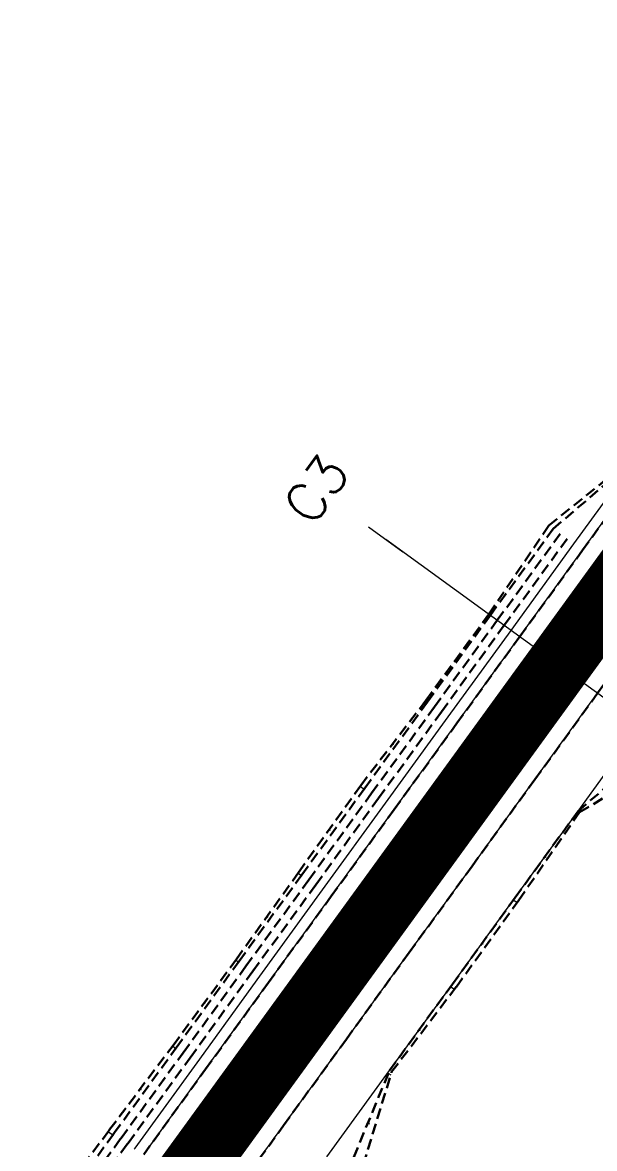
# Model space of a CAD drawing. Header units: metres. Extents: x 544752 to 548977, y 1840603 to 1844608.
# Drawn here: x 545155.5 to 545182.3, y 1844301.4 to 1844354.1 of the extents above; entities that cross this region are included whole.
import ezdxf

# ---------------------------------------------------------------- set-up
doc = ezdxf.new("R2010")
doc.units = ezdxf.units.M
doc.header["$MEASUREMENT"] = 0
for name, pattern in [('ACAD_ISO02W100', [15, 12, -3]), ('Anordnung Grundriss$0$GESTRICHELT', [0.75, 0.5, -0.25]), ('HIDDEN', [0.375, 0.25, -0.125])]:
    doc.linetypes.add(name, pattern=pattern)
doc.layers.add('C-ROAD', color=7, linetype='Continuous')
for name, color, linetype, lineweight in [('C-ROAD-CORR', 5, 'Continuous', 0), ('C-ROAD-SAMP', 150, 'HIDDEN', 0), ('C-ROAD-SAMP-TEXT', 11, 'Continuous', 0), ('C-TOPO-FEAT', 94, 'Continuous', 5)]:
    doc.layers.add(name, color=color, linetype=linetype, lineweight=lineweight)
doc.dimstyles.get("Standard").update_dxf_attribs({"dimtxt": 0.18, "dimasz": 0.18, "dimexe": 0.18, "dimexo": 0.0625, "dimgap": 0.09, "dimtad": 0, "dimtih": 1, "dimtoh": 1, "dimdec": 4, "dimzin": 0, "dimdsep": 46, "dimtxsty": 'Standard', "dimcen": 0.09, "dimadec": 0, "dimazin": 0, "dimtfac": 1, "dimtdec": 4, "dimtofl": 0, "dimtmove": 0, "dimatfit": 3, "dimfxl": 1, "dimtolj": 1, "dimtzin": 0, "dimarcsym": 0})

msp = doc.modelspace()

# ---------------------------------------------------------------- linework, layer by layer
at = {"layer": 'C-ROAD-CORR', "color": 160, "linetype": 'Continuous'}
for p, q in [((545174.3729047497, 1844322.335266023, 792.7755243697723), (545174.3680512429, 1844322.328582551, 792.7755243697723)), ((545174.3734119734, 1844322.333621671, 792.7741477260614), (545174.3697718432, 1844322.328609067, 792.7741477260614)), ((545174.3739191969, 1844322.33197732, 792.7727710823506), (545174.3714924436, 1844322.328635584, 792.7727710823506)), ((545174.3744264205, 1844322.330332968, 792.7713944386397), (545174.3732130439, 1844322.3286621, 792.7713944386397)), ((545174.3749336442, 1844322.328688616, 792.7700177949289), (545174.4481295561, 1844322.27553408, 792.6795576031187)), ((545172.8564465198, 1844320.342840291, 792.5974884460818), (545172.8802155615, 1844320.325579321, 792.5681131435161)), ((545171.3343405914, 1844318.371599008, 792.4364690264088), (545171.3229326098, 1844318.355889763, 792.4364690264088)), ((545171.3355328012, 1844318.367734022, 792.4332332781177), (545171.326976815, 1844318.355952088, 792.4332332781177)), ((545171.336725011, 1844318.363869036, 792.4299975298266), (545171.3310210202, 1844318.356014414, 792.4299975298266)), ((545171.3379172208, 1844318.360004051, 792.4267617815354), (545171.3350652254, 1844318.356076739, 792.4267617815354)), ((545171.3391094306, 1844318.356139065, 792.4235260332443), (545171.5111536167, 1844318.231201363, 792.2109028188092)), ((545181.4355223363, 1844317.088859316, 792.5895558866679), (545181.4300576856, 1844317.081334274, 792.5895558866679)), ((545181.4360934285, 1844317.087007911, 792.5885225613628), (545181.4319949405, 1844317.08136413, 792.5885225613628)), ((545181.4366645208, 1844317.085156506, 792.5874892360576), (545181.4339321954, 1844317.081393985, 792.5874892360576)), ((545181.437235613, 1844317.0833051, 792.5864559107525), (545181.4358694503, 1844317.08142384, 792.5864559107525)), ((545181.4378067052, 1844317.081453695, 792.5854225854474), (545181.5069022895, 1844317.031276798, 792.5284940891079)), ((545169.8851122621, 1844316.322463025, 792.1706354489868), (545169.9154188015, 1844316.300454554, 792.1331806883951)), ((545179.972751626, 1844315.055710023, 792.3477597500631), (545179.993237558, 1844315.040833232, 792.3308811995622)), ((545168.42713141, 1844314.301592884, 791.9284929901052), (545168.4177045228, 1844314.288611685, 791.9284929901052)), ((545168.4281165822, 1844314.298399086, 791.9258191574341), (545168.4210464169, 1844314.288663187, 791.9258191574341)), ((545168.4291017544, 1844314.295205288, 791.9231453247631), (545168.4243883109, 1844314.288714689, 791.9231453247631)), ((545168.4300869267, 1844314.292011491, 791.9204714920921), (545168.4277302049, 1844314.288766191, 791.9204714920921)), ((545168.4310720989, 1844314.288817693, 791.9177976594211), (545168.5732393271, 1844314.185576501, 791.7420983014786)), ((545178.5024157428, 1844313.046612246, 792.1194663264423), (545178.4902335579, 1844313.029836893, 792.1194663264423)), ((545178.503688862, 1844313.042484963, 792.1171627647518), (545178.4945522231, 1844313.029903448, 792.1171627647518)), ((545178.504961981, 1844313.038357679, 792.1148592030613), (545178.4988708885, 1844313.029970003, 792.1148592030613)), ((545178.5062351001, 1844313.034230396, 792.1125556413708), (545178.5031895537, 1844313.030036558, 792.1125556413708)), ((545178.5075082191, 1844313.030103113, 792.1102520796803), (545178.6615409715, 1844312.918245232, 791.9833430582602)), ((545166.9746553333, 1844312.256869815, 791.6678781689646), (545166.9996618242, 1844312.238710215, 791.636973547307)), ((545177.0391371379, 1844311.006767506, 791.8753213292672), (545177.068428573, 1844310.985496199, 791.851187842698)), ((545165.5145603218, 1844310.235784896, 791.4273180048568), (545165.5067703458, 1844310.225057789, 791.4273180048568)), ((545165.5153744259, 1844310.233145678, 791.425108464006), (545165.509531944, 1844310.225100348, 791.425108464006)), ((545165.51618853, 1844310.23050646, 791.4228989231552), (545165.512293542, 1844310.225142907, 791.4228989231552)), ((545165.5170026341, 1844310.227867243, 791.4206893823044), (545165.5150551401, 1844310.225185466, 791.4206893823044)), ((545165.5178167382, 1844310.225228025, 791.4184798414536), (545165.6352976493, 1844310.139913924, 791.2732894137785)), ((545175.5650560794, 1844309.001322738, 791.6504791883467), (545175.5519864234, 1844308.983325302, 791.6504791883467)), ((545175.5664219451, 1844308.996894783, 791.6480078124172), (545175.5566197031, 1844308.983396706, 791.6480078124172)), ((545175.5677878107, 1844308.992466827, 791.6455364364876), (545175.5612529828, 1844308.983468109, 791.6455364364876)), ((545175.5691536764, 1844308.988038872, 791.6430650605581), (545175.5658862625, 1844308.983539513, 791.6430650605581)), ((545175.5705195421, 1844308.983610916, 791.6405936846286), (545175.7357735651, 1844308.8636042, 791.5044393536984)), ((545164.0376012004, 1844308.210549021, 791.1979633164921), (545164.0624352004, 1844308.192514684, 791.1672718701155)), ((545174.0978079257, 1844306.963427386, 791.4092391417015), (545174.1204397265, 1844306.946992276, 791.3905925898748)), ((545162.553149636, 1844306.208736458, 790.9884352036954), (545162.5438460727, 1844306.195925081, 790.9884352036954)), ((545162.55412192, 1844306.205584442, 790.9857963505062), (545162.5471442476, 1844306.195975909, 790.9857963505062)), ((545162.555094204, 1844306.202432426, 790.983157497317), (545162.5504424224, 1844306.196026737, 790.983157497317)), ((545162.556066488, 1844306.19928041, 790.9805186441279), (545162.5537405972, 1844306.196077565, 790.9805186441279)), ((545162.557038772, 1844306.196128394, 790.9778797909387), (545162.697346147, 1844306.094237819, 790.8044789584048)), ((545172.6522007938, 1844304.936436943, 791.1830547911445), (545172.6445640277, 1844304.925920812, 791.1830547911445)), ((545172.6529988867, 1844304.933849633, 791.1816107347413), (545172.647271312, 1844304.925962534, 791.1816107347413)), ((545172.6537969795, 1844304.931262322, 791.1801666783381), (545172.6499785963, 1844304.926004256, 791.1801666783381)), ((545172.6545950721, 1844304.928675011, 791.1787226219349), (545172.6526858807, 1844304.926045978, 791.1787226219349)), ((545172.655393165, 1844304.9260877, 791.1772785655317), (545172.7519531935, 1844304.855966249, 791.0977218574499)), ((545161.0572128291, 1844304.196055911, 790.78184158102), (545161.0902677751, 1844304.172051561, 790.7409901635303)), ((545171.7161368036, 1844302.603825249, 790.9352532248121), (545171.7679821483, 1844302.566175397, 790.8925373616627)), ((545159.5516842479, 1844302.214244336, 790.6012493549815), (545159.5382604474, 1844302.195759228, 790.6012493549815)), ((545159.5530871241, 1844302.209696397, 790.5974418418828), (545159.5430192738, 1844302.195832566, 790.5974418418828)), ((545159.5544900004, 1844302.205148458, 790.593634328784), (545159.5477781001, 1844302.195905905, 790.593634328784)), ((545159.5558928766, 1844302.20060052, 790.5898268156852), (545159.5525369265, 1844302.195979243, 790.5898268156852)), ((545159.5572957528, 1844302.196052581, 790.5860193025865), (545159.7597405765, 1844302.049038075, 790.3358250350432))]:
    msp.add_line(p, q, dxfattribs=at)
at = {"layer": 'C-ROAD-CORR', "color": 5, "linetype": 'Anordnung Grundriss$0$GESTRICHELT', "lineweight": 30, "extrusion": (-0.5721558245787484, 0.4154969461112482, -0.7071067813087633), "const_width": 0.1, "elevation": 453825.1938239525}
msp.add_lwpolyline([(-1812677.107809721, 454946.1124829883), (-1812677.120097947, 454946.0960986871), (-1812677.132386173, 454946.1124829883)], dxfattribs=at)
at = {"layer": 'C-ROAD-CORR', "color": 5, "linetype": 'Anordnung Grundriss$0$GESTRICHELT', "lineweight": 30, "extrusion": (-0.5721558238107775, 0.4154969496276687, -0.7071067798639137), "const_width": 0.1, "elevation": 453825.5321715383}
msp.add_lwpolyline([(-1812672.1023835, 454945.8498187407), (-1812672.118051511, 454945.8289280596), (-1812672.133719522, 454945.8498187406)], dxfattribs=at)
at = {"layer": 'C-ROAD-CORR', "color": 5, "linetype": 'Anordnung Grundriss$0$GESTRICHELT', "lineweight": 30, "extrusion": (-0.4488359562371679, 0.3259426215716777, -0.8320502940517774), "const_width": 0.1, "elevation": 355785.2366844193}
msp.add_lwpolyline([(-1812677.011706551, 535106.294846103), (-1812677.023090809, 535106.2796670932), (-1812677.034475066, 535106.2948461026)], dxfattribs=at)
at = {"layer": 'C-ROAD-CORR', "color": 5, "linetype": 'Anordnung Grundriss$0$GESTRICHELT', "lineweight": 30, "extrusion": (-0.5721558251594028, 0.4154969429708802, -0.7071067826842111), "const_width": 0.1, "elevation": 453825.850653269}
msp.add_lwpolyline([(-1812667.110873155, 454945.4572655538), (-1812667.123801123, 454945.4400282629), (-1812667.136729092, 454945.4572655536)], dxfattribs=at)
at = {"layer": 'C-ROAD-CORR', "color": 5, "linetype": 'Anordnung Grundriss$0$GESTRICHELT', "lineweight": 30, "extrusion": (-0.4488359539176605, 0.32594262030121, -0.8320502958006835), "const_width": 0.1, "elevation": 355785.6256856911}
msp.add_lwpolyline([(-1812672.006425221, 535106.0368243989), (-1812672.022702793, 535106.015120969), (-1812672.038980365, 535106.0368243993)], dxfattribs=at)
at = {"layer": 'C-ROAD-CORR', "color": 5, "linetype": 'Anordnung Grundriss$0$GESTRICHELT', "lineweight": 30, "extrusion": (-0.5721558236314306, 0.4154969453487348, -0.7071067825233398), "const_width": 0.1, "elevation": 453826.1873705788}
msp.add_lwpolyline([(-1812662.108498116, 454945.1290972551), (-1812662.121336909, 454945.1119788642), (-1812662.134175702, 454945.1290972549)], dxfattribs=at)
at = {"layer": 'C-ROAD-CORR', "color": 5, "linetype": 'Anordnung Grundriss$0$GESTRICHELT', "lineweight": 30, "extrusion": (-0.4488359555035598, 0.325942621342052, -0.8320502945374627), "const_width": 0.1, "elevation": 355786.0168229836}
msp.add_lwpolyline([(-1812667.01022994, 535105.7757161508), (-1812667.022806681, 535105.7589471632), (-1812667.035383422, 535105.775716151)], dxfattribs=at)
at = {"layer": 'C-ROAD-CORR', "color": 5, "linetype": 'Anordnung Grundriss$0$GESTRICHELT', "lineweight": 30, "extrusion": (-0.5721558240795187, 0.4154969451775143, -0.7071067822613787), "const_width": 0.1, "elevation": 453826.5182901639}
msp.add_lwpolyline([(-1812657.105003549, 454944.8768619684), (-1812657.122092444, 454944.8540767761), (-1812657.139181338, 454944.8768619684)], dxfattribs=at)
at = {"layer": 'C-ROAD-CORR', "color": 5, "linetype": 'Anordnung Grundriss$0$GESTRICHELT', "lineweight": 30, "extrusion": (-0.4488359567564733, 0.3259426196271357, -0.8320502945333905), "const_width": 0.1, "elevation": 355786.055356716}
msp.add_lwpolyline([(-1812662.069408309, 535105.0006636988), (-1812662.098219338, 535104.9622489945), (-1812662.127030366, 535105.0006636987)], dxfattribs=at)
at = {"layer": 'C-ROAD-CORR', "color": 92, "linetype": 'Anordnung Grundriss$0$GESTRICHELT', "lineweight": 30}
for points in [[(545177.3400871826, 1844326.411991821, 793.0923485846172), (545180.1444708474, 1844330.554781172, 793.4510743308191), (545184.1791229653, 1844333.804155193, 794.0234297306611), (545186.9758665536, 1844337.952492732, 794.375860746656), (545189.7972226725, 1844342.082956763, 794.7485702559668), (545192.535513373, 1844346.273742523, 795.0528413923803), (545194.0541668218, 1844348.608897549, 795.2181314127632), (545195.5993157084, 1844350.521844158, 795.4544703729567)], [(545177.4133633585, 1844326.358778997, 793.1527215093623), (545180.3513704379, 1844330.404531635, 793.6215408332121), (545184.2603581501, 1844333.745162573, 794.0903601570617), (545187.1983652295, 1844337.79091521, 794.5591794809114), (545190.136372309, 1844341.836667847, 795.0279988047611), (545193.0743793884, 1844345.882420484, 795.4968181286108), (545194.7090012301, 1844348.133359794, 795.7576555894796), (545196.1876279247, 1844350.030117356, 795.9656374524606)], [(545161.919896945, 1844288.175503883, 789.3671281081979), (545164.8579040244, 1844292.22125652, 789.8023818730226), (545167.7959111038, 1844296.267009157, 790.259807698157), (545167.8366535876, 1844296.323113178, 790.2663068656708), (545170.7339181833, 1844300.312761794, 790.7286248901138), (545172.7009446297, 1844305.06363613, 791.1974442139635), (545175.638951709, 1844309.109388768, 791.6662635378133), (545178.5769587884, 1844313.155141405, 792.1350828616629), (545181.5149658679, 1844317.200894042, 792.6039021855127), (545185.4239535802, 1844320.54152498, 793.0727215093623), (545188.3619606596, 1844324.587277618, 793.541540833212), (545191.2999677389, 1844328.633030255, 794.0103601570617)], [(545162.0501170837, 1844288.080938613, 789.259838521341), (545165.0629343844, 1844292.072364409, 789.6334554469993), (545168.144731886, 1844296.013697099, 789.9724110022169), (545168.1886419344, 1844296.067500849, 789.9763003836272), (545171.2502602771, 1844299.937796525, 790.3032058229387), (545172.7945964827, 1844304.995626583, 791.1202835787408), (545175.8217346338, 1844308.976652643, 791.515666981285), (545178.744539302, 1844313.033445202, 791.9970117134397), (545181.587637202, 1844317.148120451, 792.5440275954861), (545186.2835520534, 1844319.917288497, 792.3644903096164), (545189.109896758, 1844324.04412984, 792.9253093054718), (545191.8232934654, 1844328.252993503, 793.5791872098235)]]:
    msp.add_polyline3d(points, dxfattribs=at)
at = {"layer": 'C-ROAD-CORR', "color": 11, "linetype": 'Anordnung Grundriss$0$GESTRICHELT', "lineweight": 30}
for points in [[(545177.4133633585, 1844326.358778997, 793.1527215093623), (545180.3513704379, 1844330.404531635, 793.6215408332121), (545184.2603581501, 1844333.745162573, 794.0903601570617), (545187.1983652295, 1844337.79091521, 794.5591794809114), (545190.136372309, 1844341.836667847, 795.0279988047611), (545193.0743793884, 1844345.882420484, 795.4968181286108), (545194.7090012301, 1844348.133359794, 795.7576555894796), (545196.1876279247, 1844350.030117356, 795.9656374524606)], [(545161.919896945, 1844288.175503883, 789.3671281081979), (545164.8579040244, 1844292.22125652, 789.8023818730226), (545167.7959111038, 1844296.267009157, 790.259807698157), (545167.8366535876, 1844296.323113178, 790.2663068656708), (545170.7339181833, 1844300.312761794, 790.7286248901138), (545172.7009446297, 1844305.06363613, 791.1974442139635), (545175.638951709, 1844309.109388768, 791.6662635378133), (545178.5769587884, 1844313.155141405, 792.1350828616629), (545181.5149658679, 1844317.200894042, 792.6039021855127), (545185.4239535802, 1844320.54152498, 793.0727215093623), (545188.3619606596, 1844324.587277618, 793.541540833212), (545191.2999677389, 1844328.633030255, 794.0103601570617)]]:
    msp.add_polyline3d(points, dxfattribs=at)
at = {"layer": 'C-ROAD-CORR', "color": 1, "linetype": 'Anordnung Grundriss$0$GESTRICHELT', "lineweight": 30}
msp.add_polyline3d([(545117.0384939284, 1844246.616334234, 787.7704791410056), (545119.8725514382, 1844250.737574574, 788.1460453918453), (545122.8280929049, 1844254.770593819, 788.3714739946473), (545125.793618753, 1844258.796362452, 788.5845632600237), (545128.7411689677, 1844262.835184908, 788.8198679634722), (545128.7817869483, 1844262.891379343, 788.8234484463087), (545131.7594496929, 1844266.822643191, 788.978540069456), (545134.9071584245, 1844270.716111446, 788.9994266913181), (545138.0674003015, 1844274.600478189, 789.0269961105006), (545141.2725363378, 1844278.452242998, 789.0212545148959), (545144.4608259732, 1844282.316241587, 789.0585048399709), (545147.4498599034, 1844286.324938758, 789.36418017636), (545150.4571916049, 1844290.320348172, 789.6694140166011), (545153.5254542636, 1844294.271509802, 789.9215175409163), (545156.5706819177, 1844298.239399348, 790.224261258241), (545159.567988101, 1844302.242089247, 790.6084014562375), (545159.6098212916, 1844302.297401201, 790.613552658509), (545162.5729349542, 1844306.239230526, 790.9944901923444), (545165.5351292273, 1844310.267418534, 791.4334174343875), (545168.4461171743, 1844314.332792341, 791.9356287308743), (545171.3519269014, 1844318.401926549, 792.4442396032348), (545174.397588449, 1844322.369501003, 792.7800126464253)], dxfattribs=at)
at = {"layer": 'C-ROAD-SAMP', "color": 1, "linetype": 'Continuous', "lineweight": 13}
msp.add_lwpolyline([(545172.5180026675, 1844329.913767564), (545180.6095079419, 1844324.037753405), (545188.7010132163, 1844318.161739246)], dxfattribs=at)
at = {"layer": 'C-ROAD-SAMP-TEXT', "color": 1, "linetype": 'Continuous', "lineweight": -3}
msp.add_line((545181.4186584693, 1844323.450151989), (545179.8003574144, 1844324.625354821), dxfattribs=at)

# ---------------------------------------------------------------- texts
at = {"layer": 'C-ROAD-SAMP-TEXT', "color": 1, "linetype": 'Continuous', "lineweight": 13, "insert": (545169.2814005577, 1844332.264173227), "char_height": 1.8, "width": 3.030000000000001, "attachment_point": 5, "rotation": 54.013018491965106, "bg_fill": 3, "box_fill_scale": 1.416666666666667, "bg_fill_color": 256, "bg_fill_true_color": 13158600, "bg_fill_transparency": 0}
msp.add_mtext('{\\Fsimplex.shx|c0;C3}', dxfattribs=at)

# ---------------------------------------------------------------- next in the draw order: linework, layer by layer
at = {"layer": 'C-ROAD', "color": 1, "linetype": 'ACAD_ISO02W100', "lineweight": 60, "ltscale": 0.1, "const_width": 3, "flags": 128}
msp.add_lwpolyline([(545121.849366354, 1844243.12270066), (545196.9341651805, 1844346.5174559)], dxfattribs=at)
at = {"layer": 'C-ROAD-CORR', "color": 11, "linetype": 'Anordnung Grundriss$0$GESTRICHELT', "lineweight": 30}
for points in [[(545156.5706819177, 1844298.239399348, 790.224261258241), (545159.567988101, 1844302.242089247, 790.6084014562375), (545159.6098212916, 1844302.297401201, 790.613552658509), (545162.5729349542, 1844306.239230526, 790.9944901923444), (545165.5351292273, 1844310.267418534, 791.4334174343875), (545168.4461171743, 1844314.332792341, 791.9356287308743), (545171.3519269014, 1844318.401926549, 792.4442396032348), (545174.397588449, 1844322.369501003, 792.7800126464253), (545177.3400871826, 1844326.411991821, 793.0923485846172), (545180.1444708474, 1844330.554781172, 793.4510743308191), (545184.1791229653, 1844333.804155193, 794.0234297306611), (545186.9758665536, 1844337.952492732, 794.375860746656), (545189.7972226725, 1844342.082956763, 794.7485702559668), (545192.535513373, 1844346.273742523, 795.0528413923803), (545194.0541668218, 1844348.608897549, 795.2181314127632), (545195.5993157084, 1844350.521844158, 795.4544703729567), (545199.1015221964, 1844354.895972143, 796.5501555987879), (545203.0314005058, 1844359.153121724, 798.0654500467282), (545207.5523534787, 1844363.18842053, 799.9669922020393), (545211.8523518929, 1844365.914986504, 801.4334811715464), (545212.0514966579, 1844366.017419189, 801.4923304570713), (545212.8789940849, 1844366.428721337, 801.734832916218), (545218.749118789, 1844369.648664446, 804.2866039566247), (545225.3541047338, 1844371.717325343, 806.5877824344045)], [(545171.2502602771, 1844299.937796525, 790.3032058229387), (545172.7945964827, 1844304.995626583, 791.1202835787408), (545175.8217346338, 1844308.976652643, 791.515666981285), (545178.744539302, 1844313.033445202, 791.9970117134397), (545181.587637202, 1844317.148120451, 792.5440275954861), (545186.2835520534, 1844319.917288497, 792.3644903096164), (545189.109896758, 1844324.04412984, 792.9253093054718), (545191.8232934654, 1844328.252993503, 793.5791872098235), (545194.2533087231, 1844332.66764748, 794.4981301016782), (545197.3249854387, 1844336.616329838, 795.1321469156219), (545200.6328970572, 1844340.39345949, 796.0581179393172), (545202.4477570337, 1844342.513510689, 796.5417052208471), (545203.5474149627, 1844343.878614043, 796.7776892793421), (545206.3605672996, 1844346.636906996, 797.3344795265285), (545209.6070372474, 1844348.837573582, 797.9942347050043), (545213.1048320294, 1844350.550332267, 798.6012304118833), (545216.1507876008, 1844351.425627631, 799.211008730325), (545216.2849456989, 1844351.455495098, 799.2368395150597), (545216.8376018278, 1844351.572715016, 799.3405434328419), (545220.6285179505, 1844352.129926749, 799.9371348783205)]]:
    msp.add_polyline3d(points, dxfattribs=at)
at = {"layer": 'C-ROAD-CORR', "color": 5, "linetype": 'Anordnung Grundriss$0$GESTRICHELT', "lineweight": 30}
for points in [[(545161.2016192626, 1844301.141444788, 790.3663068656708), (545164.0988838582, 1844305.131093404, 790.8286248901138), (545167.0368909376, 1844309.176846042, 791.2974442139636), (545169.9748980169, 1844313.222598679, 791.7662635378133), (545172.9129050963, 1844317.268351316, 792.2350828616629), (545175.8509121757, 1844321.314103953, 792.7039021855127), (545178.7889192551, 1844325.35985659, 793.1727215093623), (545181.7269263346, 1844329.405609228, 793.641540833212), (545184.6649334138, 1844333.451361865, 794.1103601570617), (545187.6029404933, 1844337.497114502, 794.5791794809114), (545190.5409475727, 1844341.542867139, 795.047998804761), (545193.4789546521, 1844345.588619777, 795.5168181286108), (545195.1135764938, 1844347.839559086, 795.7776555894795), (545196.571267795, 1844349.709461076, 795.9856374524605), (545200.3001920207, 1844353.532171253, 796.4544567763102), (545204.5698957428, 1844356.739603108, 796.9232761001599), (545209.2799155882, 1844359.25628784, 797.3920954240095), (545213.3819070493, 1844360.759093737, 797.7754918436648), (545213.564600747, 1844360.812748795, 797.7921756722362), (545214.3194278292, 1844361.02300948, 797.8604991714869), (545219.5698559951, 1844361.998198209, 798.31223957687)], [(545164.842796636, 1844298.497238417, 790.3663068656708), (545167.7400612317, 1844302.486887033, 790.8286248901138), (545170.6780683111, 1844306.53263967, 791.2974442139636), (545173.6160753904, 1844310.578392307, 791.7662635378133), (545176.5540824698, 1844314.624144944, 792.2350828616629), (545179.4920895492, 1844318.669897582, 792.7039021855127), (545182.4300966286, 1844322.715650219, 793.1727215093623), (545185.368103708, 1844326.761402856, 793.641540833212), (545188.3061107873, 1844330.807155493, 794.1103601570617), (545191.2441178667, 1844334.852908131, 794.5791794809114), (545194.1821249461, 1844338.898660768, 795.047998804761), (545197.1201320256, 1844342.944413405, 795.5168181286108), (545198.7547538673, 1844345.195352715, 795.7776555894795), (545200.0240266279, 1844346.823554556, 795.9856374524605), (545203.270956854, 1844350.152148131, 796.4544567763102), (545206.988766397, 1844352.944993147, 796.9232761001599), (545211.0899775978, 1844355.136375763, 797.3920954240095), (545214.6617530633, 1844356.444931688, 797.7754918436648), (545214.8208321041, 1844356.491651391, 797.7921756722362), (545215.4780916031, 1844356.67473416, 797.8604991714869), (545220.0498589225, 1844357.523871758, 798.31223957687)]]:
    msp.add_polyline3d(points, dxfattribs=at)
at = {"layer": 'C-ROAD-CORR', "color": 160, "linetype": 'Anordnung Grundriss$0$GESTRICHELT', "lineweight": 30}
for points in [[(545161.2016192626, 1844301.141444788, 790.2163068656708), (545164.0988838582, 1844305.131093404, 790.6786248901138), (545167.0368909376, 1844309.176846042, 791.1474442139636), (545169.9748980169, 1844313.222598679, 791.6162635378133), (545172.9129050963, 1844317.268351316, 792.085082861663), (545175.8509121757, 1844321.314103953, 792.5539021855127), (545178.7889192551, 1844325.35985659, 793.0227215093623), (545181.7269263346, 1844329.405609228, 793.4915408332121), (545184.6649334138, 1844333.451361865, 793.9603601570617), (545187.6029404933, 1844337.497114502, 794.4291794809114), (545190.5409475727, 1844341.542867139, 794.8979988047611), (545193.4789546521, 1844345.588619777, 795.3668181286108), (545195.1135764938, 1844347.839559086, 795.6276555894796), (545196.571267795, 1844349.709461076, 795.8356374524606), (545200.3001920207, 1844353.532171253, 796.3044567763102), (545204.5698957428, 1844356.739603108, 796.7732761001599), (545209.2799155882, 1844359.25628784, 797.2420954240096), (545213.3819070493, 1844360.759093737, 797.6254918436648), (545213.564600747, 1844360.812748795, 797.6421756722362), (545214.3194278292, 1844361.02300948, 797.710499171487), (545219.5698559951, 1844361.998198209, 798.16223957687)], [(545164.842796636, 1844298.497238417, 790.2163068656708), (545167.7400612317, 1844302.486887033, 790.6786248901138), (545170.6780683111, 1844306.53263967, 791.1474442139636), (545173.6160753904, 1844310.578392307, 791.6162635378133), (545176.5540824698, 1844314.624144944, 792.085082861663), (545179.4920895492, 1844318.669897582, 792.5539021855127), (545182.4300966286, 1844322.715650219, 793.0227215093623), (545185.368103708, 1844326.761402856, 793.4915408332121), (545188.3061107873, 1844330.807155493, 793.9603601570617), (545191.2441178667, 1844334.852908131, 794.4291794809114), (545194.1821249461, 1844338.898660768, 794.8979988047611), (545197.1201320256, 1844342.944413405, 795.3668181286108), (545198.7547538673, 1844345.195352715, 795.6276555894796), (545200.0240266279, 1844346.823554556, 795.8356374524606), (545203.270956854, 1844350.152148131, 796.3044567763102), (545206.988766397, 1844352.944993147, 796.7732761001599), (545211.0899775978, 1844355.136375763, 797.2420954240096), (545214.6617530633, 1844356.444931688, 797.6254918436648), (545214.8208321041, 1844356.491651391, 797.6421756722362), (545215.4780916031, 1844356.67473416, 797.710499171487), (545220.0498589225, 1844357.523871758, 798.16223957687)]]:
    msp.add_polyline3d(points, dxfattribs=at)
at = {"layer": 'C-ROAD-CORR', "color": 150, "linetype": 'Anordnung Grundriss$0$GESTRICHELT', "lineweight": 30}
msp.add_polyline3d([(545163.0222079493, 1844299.819341603, 790.4338068656708), (545165.9194725449, 1844303.808990219, 790.8961248901138), (545168.8574796243, 1844307.854742856, 791.3649442139636), (545171.7954867036, 1844311.900495493, 791.8337635378133), (545174.733493783, 1844315.94624813, 792.3025828616629), (545177.6715008625, 1844319.992000767, 792.7714021855127), (545180.6095079419, 1844324.037753405, 793.2402215093623), (545183.5475150213, 1844328.083506042, 793.709040833212), (545186.4855221006, 1844332.129258679, 794.1778601570617), (545189.42352918, 1844336.175011316, 794.6466794809114), (545192.3615362594, 1844340.220763953, 795.115498804761), (545195.2995433388, 1844344.266516591, 795.5843181286108), (545196.9341651805, 1844346.5174559, 795.8451555894795), (545198.2976472115, 1844348.266507816, 796.0531374524605), (545201.7855744374, 1844351.842159692, 796.5219567763102), (545205.7793310699, 1844354.842298128, 796.9907761001599), (545210.184946593, 1844357.196331802, 797.4595954240095), (545214.0218300563, 1844358.602012713, 797.8429918436648), (545214.1927164255, 1844358.652200093, 797.8596756722362), (545214.8987597162, 1844358.84887182, 797.9279991714869), (545219.8098574588, 1844359.761034983, 798.37973957687)], dxfattribs=at)
msp.add_polyline3d([(545163.0222079493, 1844299.819341603, 790.4338068656708), (545165.9194725449, 1844303.808990219, 790.8961248901138), (545168.8574796243, 1844307.854742856, 791.3649442139636), (545171.7954867036, 1844311.900495493, 791.8337635378133), (545174.733493783, 1844315.94624813, 792.3025828616629), (545177.6715008625, 1844319.992000767, 792.7714021855127), (545180.6095079419, 1844324.037753405, 793.2402215093623), (545183.5475150213, 1844328.083506042, 793.709040833212), (545186.4855221006, 1844332.129258679, 794.1778601570617), (545189.42352918, 1844336.175011316, 794.6466794809114), (545192.3615362594, 1844340.220763953, 795.115498804761), (545195.2995433388, 1844344.266516591, 795.5843181286108), (545196.9341651805, 1844346.5174559, 795.8451555894795), (545198.2976472115, 1844348.266507816, 796.0531374524605), (545201.7855744374, 1844351.842159692, 796.5219567763102), (545205.7793310699, 1844354.842298128, 796.9907761001599), (545210.184946593, 1844357.196331802, 797.4595954240095), (545214.0218300563, 1844358.602012713, 797.8429918436648), (545214.1927164255, 1844358.652200093, 797.8596756722362), (545214.8987597162, 1844358.84887182, 797.9279991714869), (545219.8098574588, 1844359.761034983, 798.37973957687)], dxfattribs=at)
at = {"layer": 'C-ROAD-CORR', "color": 1, "linetype": 'Anordnung Grundriss$0$GESTRICHELT', "lineweight": 30}
msp.add_polyline3d([(545118.6532217707, 1844245.443726253, 785.7748951458606), (545121.5912288501, 1844249.489478891, 786.0219938666114), (545124.5292359295, 1844253.535231528, 786.2690925873624), (545127.4672430088, 1844257.580984165, 786.5161913081132), (545130.4052500882, 1844261.626736802, 786.763290028864), (545130.445992572, 1844261.682840823, 786.7667166426679), (545133.3432571676, 1844265.672489439, 787.0211694431025), (545136.281264247, 1844269.718242076, 787.3012187857579), (545139.2192713264, 1844273.763994714, 787.6034401887232), (545142.1572784057, 1844277.809747351, 787.9278336519984), (545145.0952854851, 1844281.855499988, 788.2743991755835), (545148.0332925646, 1844285.901252625, 788.6431367594785), (545150.971299644, 1844289.947005263, 789.0340464036833), (545153.9093067233, 1844293.9927579, 789.447128108198), (545156.8473138027, 1844298.038510537, 789.8823818730226), (545159.7853208821, 1844302.084263174, 790.3398076981571), (545159.8260633659, 1844302.140367195, 790.3463068656708), (545162.7233279615, 1844306.130015811, 790.8086248901138), (545165.6613350409, 1844310.175768449, 791.2774442139636), (545168.5993421202, 1844314.221521086, 791.7462635378133), (545171.5373491996, 1844318.267273723, 792.215082861663), (545174.475356279, 1844322.31302636, 792.6839021855127), (545177.4133633585, 1844326.358778997, 793.1527215093623), (545180.3513704379, 1844330.404531635, 793.6215408332121)], dxfattribs=at)
at = {"layer": 'C-ROAD-CORR', "color": 92, "linetype": 'Anordnung Grundriss$0$GESTRICHELT', "lineweight": 30}
for points in [[(545118.9768819816, 1844245.208685687, 785.3748951458606), (545121.914889061, 1844249.254438324, 785.6219938666114), (545124.8528961404, 1844253.300190961, 785.8690925873624), (545127.7909032197, 1844257.345943599, 786.1161913081132), (545130.7289102991, 1844261.391696236, 786.3632900288641), (545130.7696527829, 1844261.447800257, 786.3667166426679), (545133.6669173785, 1844265.437448873, 786.6211694431025), (545136.604924458, 1844269.48320151, 786.9012187857579), (545139.5429315374, 1844273.528954147, 787.2034401887232), (545142.4809386167, 1844277.574706784, 787.5278336519984), (545145.4189456961, 1844281.620459422, 787.8743991755836), (545148.3569527755, 1844285.666212059, 788.2431367594785), (545151.2949598549, 1844289.711964696, 788.6340464036833), (545154.2329669342, 1844293.757717333, 789.047128108198), (545157.1709740136, 1844297.803469971, 789.4823818730226), (545160.108981093, 1844301.849222608, 789.9398076981571), (545160.1497235768, 1844301.905326629, 789.9463068656709), (545163.0469881725, 1844305.894975245, 790.4086248901139), (545165.9849952519, 1844309.940727882, 790.8774442139636), (545168.9230023312, 1844313.986480519, 791.3462635378133), (545171.8610094106, 1844318.032233156, 791.815082861663), (545174.79901649, 1844322.077985794, 792.2839021855127), (545177.7370235694, 1844326.123738431, 792.7527215093623), (545180.6750306488, 1844330.169491068, 793.2215408332121)], [(545119.3005421927, 1844244.97364512, 785.3748951458606), (545122.2385492721, 1844249.019397758, 785.6219938666114), (545125.1765563515, 1844253.065150395, 785.8690925873624), (545128.1145634308, 1844257.110903032, 786.1161913081132), (545131.0525705102, 1844261.156655669, 786.3632900288641), (545131.093312994, 1844261.21275969, 786.3667166426679), (545133.9905775896, 1844265.202408307, 786.6211694431025), (545136.928584669, 1844269.248160944, 786.9012187857579), (545139.8665917484, 1844273.293913581, 787.2034401887232), (545142.8045988277, 1844277.339666218, 787.5278336519984), (545145.7426059071, 1844281.385418855, 787.8743991755836), (545148.6806129866, 1844285.431171492, 788.2431367594785), (545151.618620066, 1844289.47692413, 788.6340464036833), (545154.5566271453, 1844293.522676767, 789.047128108198), (545157.4946342247, 1844297.568429404, 789.4823818730226), (545160.4326413041, 1844301.614182041, 789.9398076981571), (545160.4733837879, 1844301.670286062, 789.9463068656709), (545163.3706483835, 1844305.659934679, 790.4086248901139), (545166.3086554629, 1844309.705687316, 790.8774442139636), (545169.2466625422, 1844313.751439953, 791.3462635378133), (545172.1846696216, 1844317.79719259, 791.815082861663), (545175.122676701, 1844321.842945227, 792.2839021855127), (545178.0606837805, 1844325.888697864, 792.7527215093623), (545180.9986908599, 1844329.934450502, 793.2215408332121)]]:
    msp.add_polyline3d(points, dxfattribs=at)
at = {"layer": 'C-ROAD-SAMP-TEXT', "color": 4, "linetype": 'Continuous', "lineweight": 9}
msp.add_line((545171.70885214, 1844330.501368979), (545173.3271531949, 1844329.326166148), dxfattribs=at)
at = {"layer": 'C-TOPO-FEAT', "color": 94, "linetype": 'Continuous', "lineweight": 0, "ltscale": 2}
for points in [[(545160.756301515, 1844301.379141475, 790.3398076981571), (545160.7970439988, 1844301.435245496, 790.3463068656708), (545163.6943085945, 1844305.424894112, 790.8086248901138), (545166.6323156739, 1844309.470646749, 791.2774442139636), (545169.5703227532, 1844313.516399387, 791.7462635378133), (545172.5083298326, 1844317.562152024, 792.215082861663), (545175.446336912, 1844321.607904661, 792.6839021855127), (545178.3843439914, 1844325.653657298, 793.1527215093623), (545181.3223510708, 1844329.699409936, 793.6215408332121), (545184.2603581501, 1844333.745162573, 794.0903601570617), (545187.1983652295, 1844337.79091521, 794.5591794809114), (545190.136372309, 1844341.836667847, 795.0279988047611), (545193.0743793884, 1844345.882420484, 795.4968181286108), (545194.7090012301, 1844348.133359794, 795.7576555894796), (545196.1876279247, 1844350.030117356, 795.9656374524606), (545199.9701070392, 1844353.907729378, 796.4344567763102), (545204.3011323368, 1844357.161226438, 796.9032761001599), (545209.0787975872, 1844359.714055849, 797.3720954240096), (545213.2397019367, 1844361.238445075, 797.7554918436648), (545213.4250194851, 1844361.292870729, 797.7721756722362), (545214.1906874098, 1844361.506151182, 797.840499171487), (545219.5165223365, 1844362.495345592, 798.29223957687)], [(545161.2016192626, 1844301.141444788, 789.9163068656708), (545164.0988838582, 1844305.131093404, 790.3786248901138), (545167.0368909376, 1844309.176846042, 790.8474442139635), (545169.9748980169, 1844313.222598679, 791.3162635378133), (545172.9129050963, 1844317.268351316, 791.7850828616629), (545175.8509121757, 1844321.314103953, 792.2539021855126), (545178.7889192551, 1844325.35985659, 792.7227215093623), (545181.7269263346, 1844329.405609228, 793.191540833212), (545184.6649334138, 1844333.451361865, 793.6603601570616), (545187.6029404933, 1844337.497114502, 794.1291794809114), (545190.5409475727, 1844341.542867139, 794.597998804761), (545193.4789546521, 1844345.588619777, 795.0668181286107), (545195.1135764938, 1844347.839559086, 795.3276555894795), (545196.571267795, 1844349.709461076, 795.5356374524605), (545200.3001920207, 1844353.532171253, 796.0044567763101), (545204.5698957428, 1844356.739603108, 796.4732761001599), (545209.2799155882, 1844359.25628784, 796.9420954240095), (545213.3819070493, 1844360.759093737, 797.3254918436647), (545213.564600747, 1844360.812748795, 797.3421756722362), (545214.3194278292, 1844361.02300948, 797.4104991714869), (545219.5698559951, 1844361.998198209, 797.8622395768699)], [(545163.0222079493, 1844299.819341603, 790.2838068656708), (545165.9194725449, 1844303.808990219, 790.7461248901138), (545168.8574796243, 1844307.854742856, 791.2149442139636), (545171.7954867036, 1844311.900495493, 791.6837635378133), (545174.733493783, 1844315.94624813, 792.152582861663), (545177.6715008625, 1844319.992000767, 792.6214021855127), (545180.6095079419, 1844324.037753405, 793.0902215093623), (545183.5475150213, 1844328.083506042, 793.5590408332121), (545186.4855221006, 1844332.129258679, 794.0278601570617), (545189.42352918, 1844336.175011316, 794.4966794809114), (545192.3615362594, 1844340.220763953, 794.9654988047611), (545195.2995433388, 1844344.266516591, 795.4343181286108), (545196.9341651805, 1844346.5174559, 795.6951555894796), (545198.2976472115, 1844348.266507816, 795.9031374524606), (545201.7855744374, 1844351.842159692, 796.3719567763102), (545205.7793310699, 1844354.842298128, 796.8407761001599), (545210.184946593, 1844357.196331802, 797.3095954240096), (545214.0218300563, 1844358.602012713, 797.6929918436648), (545214.1927164255, 1844358.652200093, 797.7096756722362), (545214.8987597162, 1844358.84887182, 797.777999171487), (545219.8098574588, 1844359.761034983, 798.22973957687)], [(545163.0222079493, 1844299.819341603, 790.2838068656708), (545165.9194725449, 1844303.808990219, 790.7461248901138), (545168.8574796243, 1844307.854742856, 791.2149442139636), (545171.7954867036, 1844311.900495493, 791.6837635378133), (545174.733493783, 1844315.94624813, 792.152582861663), (545177.6715008625, 1844319.992000767, 792.6214021855127), (545180.6095079419, 1844324.037753405, 793.0902215093623), (545183.5475150213, 1844328.083506042, 793.5590408332121), (545186.4855221006, 1844332.129258679, 794.0278601570617), (545189.42352918, 1844336.175011316, 794.4966794809114), (545192.3615362594, 1844340.220763953, 794.9654988047611), (545195.2995433388, 1844344.266516591, 795.4343181286108), (545196.9341651805, 1844346.5174559, 795.6951555894796), (545198.2976472115, 1844348.266507816, 795.9031374524606), (545201.7855744374, 1844351.842159692, 796.3719567763102), (545205.7793310699, 1844354.842298128, 796.8407761001599), (545210.184946593, 1844357.196331802, 797.3095954240096), (545214.0218300563, 1844358.602012713, 797.6929918436648), (545214.1927164255, 1844358.652200093, 797.7096756722362), (545214.8987597162, 1844358.84887182, 797.777999171487), (545219.8098574588, 1844359.761034983, 798.22973957687)], [(545163.0222079493, 1844299.819341603, 789.9838068656708), (545165.9194725449, 1844303.808990219, 790.4461248901138), (545168.8574796243, 1844307.854742856, 790.9149442139635), (545171.7954867036, 1844311.900495493, 791.3837635378133), (545174.733493783, 1844315.94624813, 791.8525828616629), (545177.6715008625, 1844319.992000767, 792.3214021855126), (545180.6095079419, 1844324.037753405, 792.7902215093623), (545183.5475150213, 1844328.083506042, 793.259040833212), (545186.4855221006, 1844332.129258679, 793.7278601570616), (545189.42352918, 1844336.175011316, 794.1966794809114), (545192.3615362594, 1844340.220763953, 794.665498804761), (545195.2995433388, 1844344.266516591, 795.1343181286107), (545196.9341651805, 1844346.5174559, 795.3951555894795), (545198.2976472115, 1844348.266507816, 795.6031374524605), (545201.7855744374, 1844351.842159692, 796.0719567763101), (545205.7793310699, 1844354.842298128, 796.5407761001599), (545210.184946593, 1844357.196331802, 797.0095954240095), (545214.0218300563, 1844358.602012713, 797.3929918436647), (545214.1927164255, 1844358.652200093, 797.4096756722362), (545214.8987597162, 1844358.84887182, 797.4779991714869), (545219.8098574588, 1844359.761034983, 797.9297395768699)], [(545163.0222079493, 1844299.819341603, 789.9838068656708), (545165.9194725449, 1844303.808990219, 790.4461248901138), (545168.8574796243, 1844307.854742856, 790.9149442139635), (545171.7954867036, 1844311.900495493, 791.3837635378133), (545174.733493783, 1844315.94624813, 791.8525828616629), (545177.6715008625, 1844319.992000767, 792.3214021855126), (545180.6095079419, 1844324.037753405, 792.7902215093623), (545183.5475150213, 1844328.083506042, 793.259040833212), (545186.4855221006, 1844332.129258679, 793.7278601570616), (545189.42352918, 1844336.175011316, 794.1966794809114), (545192.3615362594, 1844340.220763953, 794.665498804761), (545195.2995433388, 1844344.266516591, 795.1343181286107), (545196.9341651805, 1844346.5174559, 795.3951555894795), (545198.2976472115, 1844348.266507816, 795.6031374524605), (545201.7855744374, 1844351.842159692, 796.0719567763101), (545205.7793310699, 1844354.842298128, 796.5407761001599), (545210.184946593, 1844357.196331802, 797.0095954240095), (545214.0218300563, 1844358.602012713, 797.3929918436647), (545214.1927164255, 1844358.652200093, 797.4096756722362), (545214.8987597162, 1844358.84887182, 797.4779991714869), (545219.8098574588, 1844359.761034983, 797.9297395768699)], [(545164.842796636, 1844298.497238417, 789.9163068656708), (545167.7400612317, 1844302.486887033, 790.3786248901138), (545170.6780683111, 1844306.53263967, 790.8474442139635), (545173.6160753904, 1844310.578392307, 791.3162635378133), (545176.5540824698, 1844314.624144944, 791.7850828616629), (545179.4920895492, 1844318.669897582, 792.2539021855126), (545182.4300966286, 1844322.715650219, 792.7227215093623), (545185.368103708, 1844326.761402856, 793.191540833212), (545188.3061107873, 1844330.807155493, 793.6603601570616), (545191.2441178667, 1844334.852908131, 794.1291794809114), (545194.1821249461, 1844338.898660768, 794.597998804761), (545197.1201320256, 1844342.944413405, 795.0668181286107), (545198.7547538673, 1844345.195352715, 795.3276555894795), (545200.0240266279, 1844346.823554556, 795.5356374524605), (545203.270956854, 1844350.152148131, 796.0044567763101), (545206.988766397, 1844352.944993147, 796.4732761001599), (545211.0899775978, 1844355.136375763, 796.9420954240095), (545214.6617530633, 1844356.444931688, 797.3254918436647), (545214.8208321041, 1844356.491651391, 797.3421756722362), (545215.4780916031, 1844356.67473416, 797.4104991714869), (545220.0498589225, 1844357.523871758, 797.8622395768699)], [(545169.7629375503, 1844301.017883493, 790.7286248901138), (545172.7009446297, 1844305.06363613, 791.1974442139635), (545175.638951709, 1844309.109388768, 791.6662635378133), (545178.5769587884, 1844313.155141405, 792.1350828616629), (545181.5149658679, 1844317.200894042, 792.6039021855127), (545184.4529729473, 1844321.246646679, 793.0727215093623), (545187.3909800267, 1844325.292399317, 793.541540833212), (545190.328987106, 1844329.338151954, 794.0103601570617), (545193.2669941854, 1844333.383904591, 794.4791794809114), (545196.2050012648, 1844337.429657228, 794.947998804761), (545199.1430083442, 1844341.475409865, 795.4168181286108), (545200.7776301859, 1844343.726349175, 795.6776555894795), (545201.9422259795, 1844345.220273156, 795.8856374524605), (545204.9213817613, 1844348.274357508, 796.3544567763101), (545208.3325834271, 1844350.836876502, 796.8232761001599), (545212.0955676031, 1844352.84753572, 797.2920954240095), (545215.3727786266, 1844354.048174995, 797.6754918436648), (545215.5187384136, 1844354.091041722, 797.6921756722362), (545216.1217936998, 1844354.259025649, 797.7604991714869), (545220.3165272155, 1844355.038134841, 798.2122395768699)]]:
    msp.add_polyline3d(points, dxfattribs=at)

# ---------------------------------------------------------------- next in the draw order: leaders
msp.add_leader([(545406.6634685152, 1844316.111282839), (545234.1588323391, 1844544.604260705), (544798.9612056455, 1844544.604260705)], dimstyle='Standard', override={"dimgap": 0.09, "dimtad": 0})

doc.saveas('drawing.dxf')
